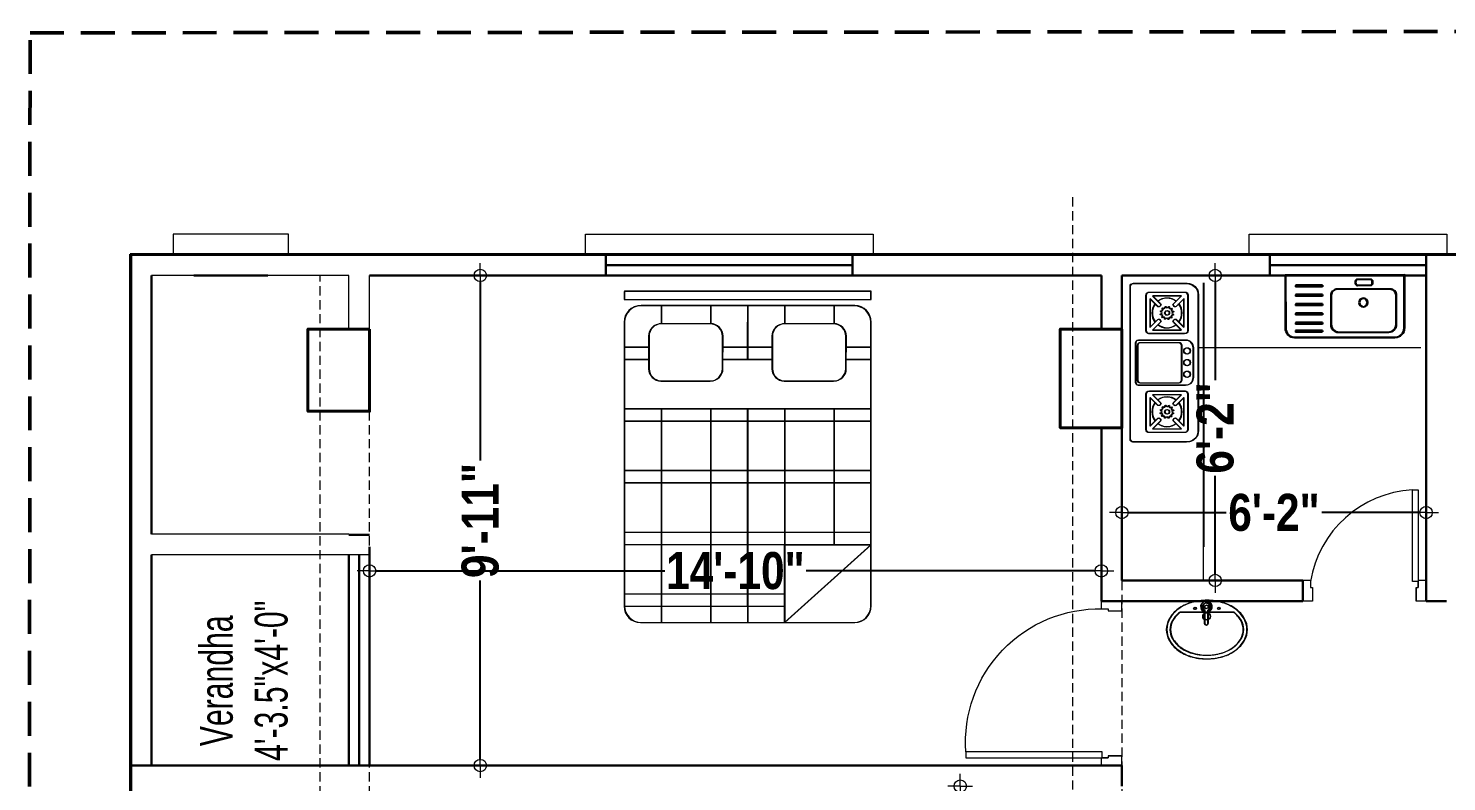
# Model space of a CAD drawing. Header units: inches. Extents: x 64086 to 138972, y -13497 to 16809.
# Drawn here: x 68330.4 to 68675.4, y -4303.7 to -4120.6 of the extents above; entities that cross this region are included whole.
import ezdxf

# ---------------------------------------------------------------- set-up
doc = ezdxf.new("R2010")
doc.units = ezdxf.units.IN
doc.header["$LTSCALE"] = 0.5
doc.header["$MEASUREMENT"] = 0
doc.header["$PDMODE"] = 2
doc.linetypes.add('DASHED', pattern=[0.75, 0.5, -0.25])
doc.layers.get('0').update_dxf_attribs({"lineweight": 13})
for name, color, linetype, lineweight in [('BEAM 2', 87, 'Continuous', 15), ('Boundary', 6, 'DASHED', 50), ('Column', 1, 'Continuous', 40), ('DIM', 5, 'Continuous', 13), ('DOOR', 30, 'Continuous', 20), ('e-tv+tel', 5, 'Continuous', 25), ('eq1', 113, 'Continuous', 25), ('f2', 94, 'Continuous', 25), ('fur', 42, 'Continuous', 15), ('FURNITUER', 45, 'Continuous', 15), ('P-BASIN1', 6, 'Continuous', 15), ('railing', 30, 'Continuous', 15), ('Raling', 35, 'Continuous', 20), ('Text-2', 7, 'Continuous', 18), ('TEXT-IN', 7, 'Continuous', 15), ('WALL', 7, 'Continuous', 30), ('Wall_20', 253, 'Continuous', 20)]:
    doc.layers.add(name, color=color, linetype=linetype, lineweight=lineweight)
doc.layers.add('FURNITURE', color=157, linetype='Continuous')
doc.styles.get("Standard").update_dxf_attribs({"font": 'ARIALNB.TTF'})
doc.styles.add('STYLE1', font='ARIALN.TTF', dxfattribs={"width": 0.8})
doc.dimstyles.new('Column Dim', dxfattribs={"dimtxt": 9, "dimasz": 1.5, "dimexe": 13.25, "dimexo": 11, "dimgap": 1, "dimtad": 0, "dimdec": 1, "dimzin": 0, "dimdsep": 46, "dimlunit": 4, "dimtxsty": 'Standard', "dimblk": 'DIM', "dimcen": 0, "dimse1": 1, "dimse2": 1, "dimclrd": 5, "dimclre": 5, "dimclrt": 7, "dimadec": 0, "dimazin": 0, "dimtfac": 1, "dimtdec": 1, "dimtofl": 0, "dimtmove": 2, "dimatfit": 3, "dimldrblk": 'DIM', "dimfxl": 1, "dimtolj": 1, "dimtzin": 0, "dimarcsym": 0})

# ---------------------------------------------------------------- blocks, each defined once
blk = doc.blocks.new('toilet d')
at = {"layer": 'railing'}
for p, q in [((98951.72, -21113.88), (98951.72, -21091.64)), ((98951.72, -21091.64), (98953.15, -21091.64)), ((98953.15, -21091.64), (98953.15, -21113.88)), ((98925.06, -21118.64), (98925.06, -21113.64)), ((98927, -21113.64), (98925.06, -21113.64)), ((98926.96, -21113.88), (98926.96, -21115.31)), ((98926.96, -21113.88), (98926.96, -21115.31)), ((98953.15, -21113.88), (98951.72, -21113.88)), ((98955.06, -21113.64), (98953.15, -21113.64)), ((98953.15, -21113.88), (98953.15, -21115.31)), ((98953.15, -21115.31), (98953.15, -21113.88)), ((98955.06, -21113.64), (98955.06, -21118.64)), ((98927.44, -21118.64), (98925.06, -21118.64)), ((98926.96, -21115.31), (98927.44, -21115.31)), ((98927.44, -21115.31), (98927.44, -21118.64)), ((98927.44, -21115.31), (98927.44, -21118.64)), ((98952.68, -21115.31), (98952.68, -21118.64)), ((98952.68, -21118.64), (98952.68, -21115.31)), ((98952.68, -21115.31), (98953.15, -21115.31)), ((98955.06, -21118.64), (98952.68, -21118.64))]:
    blk.add_line(p, q, dxfattribs=at)
blk.add_arc((98953.17, -21118.15), 26.55, 93.112, 170.7406, dxfattribs=at)
blk = doc.blocks.new('door-3')
at = {"layer": 'railing'}
for p, q in [((98873.42, -21113.88), (98873.42, -21080.69)), ((98873.42, -21080.69), (98874.85, -21080.69)), ((98874.85, -21080.69), (98874.85, -21113.88)), ((98836.75, -21118.64), (98836.75, -21113.64)), ((98838.65, -21113.64), (98836.75, -21113.64)), ((98838.66, -21113.88), (98838.66, -21115.31)), ((98838.66, -21113.88), (98838.66, -21115.31)), ((98874.85, -21113.88), (98873.42, -21113.88)), ((98876.75, -21113.64), (98874.85, -21113.64)), ((98874.85, -21113.88), (98874.85, -21115.31)), ((98874.85, -21115.31), (98874.85, -21113.88)), ((98876.75, -21113.64), (98876.75, -21118.64)), ((98839.13, -21118.64), (98836.75, -21118.64)), ((98838.66, -21115.31), (98839.13, -21115.31)), ((98839.13, -21115.31), (98839.13, -21118.64)), ((98839.13, -21115.31), (98839.13, -21118.64)), ((98874.37, -21115.31), (98874.37, -21118.64)), ((98874.37, -21118.64), (98874.37, -21115.31)), ((98874.37, -21115.31), (98874.85, -21115.31)), ((98876.75, -21118.64), (98874.37, -21118.64))]:
    blk.add_line(p, q, dxfattribs=at)
blk.add_arc((98871.12, -21113.08), 32.47, 85.9343, 181.4162, dxfattribs=at)
blk = doc.blocks.new('BURNER')
at = {"layer": 'fur'}
for points in [[(-21, -15), (-21, -0.75, -0.414214), (-20.25, 0), (20.25, 0, -0.414214), (21, -0.75), (21, -15, -0.414214), (18, -18), (-18, -18, -0.414214)], [(-5.9, -2.13), (-5.9, -14.72, 0.414214), (-3.9, -16.72), (3.94, -16.72, 0.414214), (5.94, -14.72), (5.94, -2.13, 0.414214), (5.19, -1.38), (-5.15, -1.38, 0.414214)], [(-5.32, -2.63), (-5.32, -12.88, 0.414214), (-4.57, -13.63), (4.53, -13.63, 0.414214), (5.28, -12.88), (5.28, -2.63, 0.414214), (4.53, -1.88), (-4.57, -1.88, 0.414214)], [(-18.5, -14.47), (-18.5, -4.97, -0.414214), (-17.75, -4.22), (-8.25, -4.22, -0.414214), (-7.5, -4.97), (-7.5, -14.47, -0.414214), (-8.25, -15.22), (-17.75, -15.22, -0.414214)], [(-17.5, -5.93), (-17.5, -13.51), (-15.47, -11.48, -0.414214), (-14.91, -11.48), (-14.76, -11.62, -0.414214), (-14.76, -12.19), (-16.79, -14.22), (-9.21, -14.22), (-11.24, -12.19, -0.414214), (-11.24, -11.62), (-11.1, -11.48, -0.414214), (-10.53, -11.48), (-8.5, -13.51), (-8.5, -5.93), (-10.53, -7.96, -0.414214), (-11.1, -7.96), (-11.24, -7.81, -0.414214), (-11.24, -7.25), (-9.21, -5.22), (-16.79, -5.22), (-14.76, -7.25, -0.414214), (-14.76, -7.81), (-14.91, -7.96, -0.414214), (-15.47, -7.96)], [(7.67, -14.47), (7.67, -4.97, -0.414214), (8.42, -4.22), (17.92, -4.22, -0.414214), (18.67, -4.97), (18.67, -14.47, -0.414214), (17.92, -15.22), (8.42, -15.22, -0.414214)], [(8.67, -5.93), (8.67, -13.51), (10.7, -11.48, -0.414214), (11.26, -11.48), (11.4, -11.62, -0.414214), (11.4, -12.19), (9.37, -14.22), (16.96, -14.22), (14.93, -12.19, -0.414214), (14.93, -11.62), (15.07, -11.48, -0.414214), (15.64, -11.48), (17.67, -13.51), (17.67, -5.93), (15.64, -7.96, -0.414214), (15.07, -7.96), (14.93, -7.81, -0.414214), (14.93, -7.25), (16.96, -5.22), (9.37, -5.22), (11.4, -7.25, -0.414214), (11.4, -7.81), (11.26, -7.96, -0.414214), (10.7, -7.96)], [(-13.5, -8.05, -0.029973), (-13.29, -8, 0.921201), (-12.6, -8.03, -0.029973), (-12.4, -8.09, 0.921201), (-11.8, -8.46, -0.029973), (-11.66, -8.61, 0.921201), (-11.33, -9.22, -0.029973), (-11.29, -9.43, 0.921201), (-11.31, -10.12, -0.029973), (-11.37, -10.32, 0.921201), (-11.74, -10.91, -0.029973), (-11.89, -11.06, 0.921201), (-12.51, -11.39, -0.029973), (-12.71, -11.43, 0.921201), (-13.4, -11.41, -0.029973), (-13.6, -11.35, 0.921201), (-14.2, -10.98, -0.029973), (-14.34, -10.83, 0.921201), (-14.67, -10.21, -0.029973), (-14.71, -10.01, 0.921201), (-14.69, -9.31, -0.029973), (-14.63, -9.11, 0.921201), (-14.26, -8.52, -0.029973), (-14.11, -8.38, 0.921201)], [(12.67, -8.05, -0.029973), (12.87, -8, 0.921201), (13.57, -8.03, -0.029973), (13.77, -8.09, 0.921201), (14.36, -8.46, -0.029973), (14.51, -8.61, 0.921201), (14.83, -9.22, -0.029973), (14.88, -9.43, 0.921201), (14.86, -10.12, -0.029973), (14.8, -10.32, 0.921201), (14.43, -10.91, -0.029973), (14.28, -11.06, 0.921201), (13.66, -11.39, -0.029973), (13.46, -11.43, 0.921201), (12.76, -11.41, -0.029973), (12.56, -11.35, 0.921201), (11.97, -10.98, -0.029973), (11.83, -10.83, 0.921201), (11.5, -10.21, -0.029973), (11.45, -10.01, 0.921201), (11.48, -9.31, -0.029973), (11.54, -9.11, 0.921201), (11.91, -8.52, -0.029973), (12.06, -8.38, 0.921201)]]:
    blk.add_lwpolyline(points, format="xyb", close=True, dxfattribs=at)
for centre, radius in [((-13.01, -9.75), 0.597), ((13.19, -9.75), 0.597), ((-3.07, -15.05), 0.834), ((0.02, -15.05), 0.834), ((3.11, -15.05), 0.834)]:
    blk.add_circle(centre, radius, dxfattribs=at)
for centre, start, end in [((-13, -9.72), 142.3105, 217.6895), ((-13, -9.72), 52.3105, 127.6895), ((-13, -9.72), 322.3105, 37.6895), ((13.17, -9.72), 142.3105, 217.6895), ((13.17, -9.72), 52.3105, 127.6895), ((13.17, -9.72), 322.3105, 37.6895), ((-13, -9.72), 232.3105, 307.6895), ((13.17, -9.72), 232.3105, 307.6895)]:
    blk.add_arc(centre, 3.93, start, end, dxfattribs=at)
blk = doc.blocks.new('RFG')
at = {"layer": 'eq1'}
for p, q in [((58975.63, -1234.82), (58975.16, -1234.82)), ((58978, -1234.82), (58977.52, -1234.82)), ((58980.84, -1234.82), (58980.36, -1234.82)), ((58983.67, -1234.82), (58983.2, -1234.82)), ((58986.51, -1234.82), (58986.04, -1234.82)), ((58989.35, -1234.82), (58988.88, -1234.82)), ((58975.63, -1242.84), (58975.16, -1242.84)), ((58978, -1242.84), (58977.52, -1242.84)), ((58980.84, -1242.84), (58980.36, -1242.84)), ((58983.67, -1242.84), (58983.2, -1242.84)), ((58986.51, -1242.84), (58986.04, -1242.84)), ((58989.35, -1242.84), (58988.88, -1242.84))]:
    blk.add_line(p, q, dxfattribs=at)
for points in [[(58976.37, -1209.78), (58992.47, -1209.78), (58992.45, -1245.97), (58976.37, -1245.97, -0.414214), (58973.53, -1243.14), (58973.53, -1212.62, -0.414214)], [(58988.15, -1221.65), (58988.15, -1230.22, -0.414214), (58986.26, -1232.11), (58977.49, -1232.11, -0.414214), (58975.12, -1229.74), (58975.12, -1214.61, -0.414214), (58977.49, -1212.24), (58986.26, -1212.24, -0.414214), (58988.15, -1214.13)], [(58990.06, -1219.46), (58990.42, -1219.46, -0.414214), (58991.13, -1220.17), (58991.13, -1223.99, -0.414214), (58990.42, -1224.7), (58990.06, -1224.7, -0.414214), (58989.35, -1223.99), (58989.35, -1220.17, -0.414214)]]:
    blk.add_lwpolyline(points, format="xyb", close=True, dxfattribs=at)
for points in [[(58975.16, -1234.82), (58975.16, -1242.84)], [(58975.63, -1234.82), (58975.63, -1242.84)], [(58977.52, -1234.82), (58977.52, -1242.84)], [(58978, -1234.82), (58978, -1242.84)], [(58980.36, -1234.82), (58980.36, -1242.84)], [(58980.84, -1234.82), (58980.84, -1242.84)], [(58983.2, -1234.82), (58983.2, -1242.84)], [(58983.67, -1234.82), (58983.67, -1242.84)], [(58986.04, -1234.82), (58986.04, -1242.84)], [(58986.51, -1234.82), (58986.51, -1242.84)], [(58988.88, -1234.82), (58988.88, -1242.84)], [(58989.35, -1234.82), (58989.35, -1242.84)]]:
    blk.add_lwpolyline(points, dxfattribs=at)
blk.add_circle((58984.09, -1222.25), 1.28, dxfattribs=at)
blk = doc.blocks.new('p-basin11')
at = {"lineweight": 13}
for p, q in [((-0.49, 4.45), (-0.49, 0.85)), ((0.5, 0.86), (0.5, 4.45)), ((-7.44, 1.49), (7.15, 1.49))]:
    blk.add_line(p, q, dxfattribs=at)
for centre, radius in [((-3.35, 0.44), 0.298), ((-0.08, 2.58), 0.99), ((0, 0), 0.495), ((3.06, 0.44), 0.298)]:
    blk.add_circle(centre, radius, dxfattribs=at)
for centre, radius, start, end in [((-2.77, 4.78), 8.63, 126.0274, 150.3366), ((-1.18, 2.6), 11.33, 106.7647, 126.0274), ((-1.18, 2.6), 10.34, 106.7647, 126.0274), ((-1.18, 2.6), 10.34, 106.7647, 126.0274), ((-0.15, -0.85), 14.92, 90, 106.7647), ((-0.15, -0.85), 13.93, 90, 106.7647), ((-0.15, -0.85), 13.93, 90, 106.7647), ((-0.15, -0.85), 14.92, 73.2353, 90), ((-0.15, -0.85), 13.93, 73.2353, 90), ((-0.15, -0.85), 13.93, 73.2353, 90), ((0.89, 2.6), 10.34, 53.9726, 73.2353), ((0.89, 2.6), 10.34, 53.9726, 73.2353), ((0.89, 2.6), 11.33, 53.9726, 73.2353), ((2.48, 4.78), 8.63, 29.6634, 53.9726), ((-5.2, 6.16), 5.84, 150.3366, 180), ((-5.2, 6.16), 4.85, 150.3366, 180), ((-5.2, 6.16), 4.85, 150.3366, 180), ((-2.77, 4.78), 7.64, 126.0274, 150.3366), ((-2.77, 4.78), 7.64, 126.0274, 150.3366), ((2.48, 4.78), 7.64, 29.6634, 53.9726), ((4.9, 6.16), 4.85, 0, 29.6634), ((4.9, 6.16), 4.85, 360, 29.6634), ((4.9, 6.16), 5.84, 0, 29.6634), ((-5.2, 6.16), 5.84, 180, 209.6634), ((-5.2, 6.16), 4.85, 180, 209.6634), ((0, 4.45), 0.495, 0, 180), ((4.9, 6.16), 4.85, 330.3366, 0), ((4.9, 6.16), 5.84, 330.3366, 0), ((-2.77, 7.54), 8.63, 209.6634, 233.9726), ((-2.77, 7.54), 7.64, 209.6634, 232.3), ((-1.18, 9.72), 11.33, 233.9726, 253.2353), ((0, 0), 1.48, 109.6514, 70.3603), ((0, 0), 0.99, 120.3431, 59.7554), ((0.89, 9.72), 11.33, 286.7647, 306.0274), ((2.48, 7.54), 7.64, 307.7, 330.3366), ((2.48, 7.54), 8.63, 306.0274, 330.3366), ((-0.15, 13.16), 14.92, 253.2353, 270), ((-0.15, 13.16), 14.92, 270, 286.7647)]:
    blk.add_arc(centre, radius, start, end, dxfattribs=at)
blk = doc.blocks.new('lilklkl')
at = {"color": 23}
for p, q in [((19201.27, -4998.29), (19141.27, -4998.29)), ((19141.27, -4998.29), (19141.27, -5000.29)), ((19201.27, -5000.29), (19201.27, -4998.29)), ((19141.27, -5000.29), (19201.27, -5000.29)), ((19167.27, -5001.79), (19145.27, -5001.79)), ((19197.27, -5001.79), (19162.27, -5001.79)), ((19171.27, -5001.79), (19171.27, -5014.9)), ((19141.27, -5005.79), (19141.27, -5074.79)), ((19171.27, -5014.9), (19171.27, -5005.79)), ((19201.27, -5074.79), (19201.27, -5005.79)), ((19171.27, -5074.79), (19171.27, -5026.9)), ((19171.27, -5026.9), (19171.27, -5078.79)), ((19145.27, -5078.79), (19175.27, -5078.79)), ((19175.27, -5078.79), (19197.27, -5078.79))]:
    blk.add_line(p, q, dxfattribs=at)
at = {"color": 33}
for p, q in [((19150.27, -5001.79), (19150.27, -5006.19)), ((19162.27, -5001.79), (19162.27, -5006.19)), ((19180.27, -5001.79), (19180.27, -5006.19)), ((19192.27, -5001.79), (19192.27, -5006.19)), ((19147.23, -5011.9), (19141.27, -5011.9)), ((19171.27, -5011.9), (19165.21, -5011.9)), ((19177.23, -5011.9), (19171.27, -5011.9)), ((19201.27, -5011.9), (19195.21, -5011.9)), ((19147.24, -5014.9), (19141.27, -5014.9)), ((19171.27, -5014.9), (19165.2, -5014.9)), ((19177.24, -5014.9), (19171.27, -5014.9)), ((19201.27, -5014.9), (19195.2, -5014.9)), ((19171.27, -5026.9), (19141.27, -5026.9)), ((19150.27, -5026.9), (19150.27, -5078.79)), ((19162.27, -5026.9), (19162.27, -5078.79)), ((19201.27, -5026.9), (19171.27, -5026.9)), ((19180.27, -5026.9), (19180.27, -5078.79)), ((19192.27, -5026.9), (19192.27, -5059.9)), ((19171.27, -5029.9), (19141.27, -5029.9)), ((19201.27, -5029.9), (19171.27, -5029.9)), ((19171.27, -5041.9), (19141.27, -5041.9)), ((19201.27, -5041.9), (19171.27, -5041.9)), ((19171.27, -5044.9), (19141.27, -5044.9)), ((19201.27, -5044.9), (19171.27, -5044.9)), ((19171.27, -5056.9), (19141.27, -5056.9)), ((19201.27, -5056.9), (19171.27, -5056.9)), ((19171.27, -5059.9), (19141.27, -5059.9)), ((19201.27, -5059.9), (19171.27, -5059.9)), ((19171.27, -5071.9), (19141.27, -5071.9)), ((19180.27, -5071.9), (19171.27, -5071.9)), ((19171.27, -5074.9), (19141.27, -5074.9)), ((19180.27, -5074.9), (19171.27, -5074.9))]:
    blk.add_line(p, q, dxfattribs=at)
at = {"color": 40}
for p, q in [((19162.21, -5006.19), (19150.23, -5006.19)), ((19192.21, -5006.19), (19180.23, -5006.19)), ((19147.23, -5009.2), (19147.24, -5017.1)), ((19165.2, -5017.09), (19165.21, -5009.2)), ((19177.23, -5009.2), (19177.24, -5017.1)), ((19195.2, -5017.09), (19195.21, -5009.2)), ((19150.24, -5020.09), (19162.2, -5020.09)), ((19180.24, -5020.09), (19192.2, -5020.09))]:
    blk.add_line(p, q, dxfattribs=at)
at = {"color": 23}
for centre, start, end in [((19145.27, -5005.79), 90, 180), ((19197.27, -5005.79), 0, 90), ((19145.27, -5074.79), 180, 270), ((19197.27, -5074.79), 270, 0)]:
    blk.add_arc(centre, 4, start, end, dxfattribs=at)
at = {"color": 40}
for centre, start, end in [((19150.23, -5009.19), 90, 180.1414), ((19162.21, -5009.19), 359.8975, 90), ((19180.23, -5009.19), 90, 180.1414), ((19192.21, -5009.19), 359.8975, 90), ((19150.24, -5017.09), 180.1414, 270), ((19162.2, -5017.09), 270, 359.8975), ((19180.24, -5017.09), 180.1414, 270), ((19192.2, -5017.09), 270, 359.8975)]:
    blk.add_arc(centre, 3, start, end, dxfattribs=at)
at = {"layer": 'DOOR'}
for p, q in [((19201.27, -5059.9), (19180.27, -5078.79)), ((19180.27, -5078.79), (19180.27, -5059.9)), ((19180.27, -5059.9), (19201.27, -5059.9))]:
    blk.add_line(p, q, dxfattribs=at)
blk = doc.blocks.new('A$C32C23EB6')
at = {"layer": 'fur'}
blk.add_blockref('lilklkl', (-19141.27, 5078.79), dxfattribs=at)
blk = doc.blocks.new('DIM')
at = {"layer": 'DIM'}
for q in [(-2, 0), (0, 2), (0, -2), (2, 0)]:
    blk.add_line((0, 0), q, dxfattribs=at)
blk.add_circle((0, 0), 1, dxfattribs=at)
blk = doc.blocks.new('*D521')
at = {"layer": 'Defpoints', "color": 0, "lineweight": 30, "ltscale": 15, "transparency": 16777216}
for p in [(68557.12, -4304.84), (68557.12, -4424.02), (68557.12, -4424.02)]:
    blk.add_point(p, dxfattribs=at)
at = {"layer": 'FURNITUER', "color": 5, "lineweight": -2, "ltscale": 15, "transparency": 16777216}
for p, q in [((68557.12, -4306.34), (68557.12, -4349.86)), ((68557.12, -4422.52), (68557.12, -4379))]:
    blk.add_line(p, q, dxfattribs=at)
at = {"layer": 'FURNITUER', "color": 5, "lineweight": -2, "ltscale": 15, "transparency": 16777216, "xscale": 1.5, "yscale": 1.5, "zscale": 1.5}
for p, rotation in [((68557.12, -4304.84), 90), ((68557.12, -4424.02), 270)]:
    blk.add_blockref('DIM', p, dxfattribs=dict(at, rotation=rotation))
at = {"layer": 'FURNITUER', "color": 7, "lineweight": 30, "ltscale": 15, "transparency": 16777216, "insert": (68557.12, -4364.43), "char_height": 9, "attachment_point": 5, "rotation": 90}
blk.add_mtext('\\A1;9\'-11"', dxfattribs=at)
blk = doc.blocks.new('*D523')
at = {"layer": 'Defpoints', "color": 0, "lineweight": 30, "ltscale": 15, "transparency": 16777216}
for p in [(68442.17, -4180.69), (68440.37, -4299.84), (68442.17, -4299.84)]:
    blk.add_point(p, dxfattribs=at)
at = {"layer": 'FURNITUER', "color": 5, "lineweight": -2, "ltscale": 15, "transparency": 16777216}
for p, q in [((68440.37, -4182.19), (68440.37, -4225.7)), ((68440.37, -4298.34), (68440.37, -4254.83))]:
    blk.add_line(p, q, dxfattribs=at)
at = {"layer": 'FURNITUER', "color": 5, "lineweight": -2, "ltscale": 15, "transparency": 16777216, "xscale": 1.5, "yscale": 1.5, "zscale": 1.5}
for p, rotation in [((68440.37, -4180.69), 90), ((68440.37, -4299.84), 270)]:
    blk.add_blockref('DIM', p, dxfattribs=dict(at, rotation=rotation))
at = {"layer": 'FURNITUER', "color": 7, "lineweight": 30, "ltscale": 15, "transparency": 16777216, "insert": (68440.37, -4240.26), "char_height": 9, "attachment_point": 5, "rotation": 90}
blk.add_mtext('\\A1;9\'-11"', dxfattribs=at)
blk = doc.blocks.new('*D524')
at = {"layer": 'Defpoints', "color": 0, "lineweight": 30, "ltscale": 15, "transparency": 16777216}
for p in [(68413.42, -4243.71), (68591.42, -4243.06), (68413.42, -4252.5)]:
    blk.add_point(p, dxfattribs=at)
at = {"layer": 'FURNITUER', "color": 5, "lineweight": -2, "ltscale": 15, "transparency": 16777216}
for p, q in [((68414.92, -4252.5), (68485.23, -4252.5)), ((68589.92, -4252.5), (68519.61, -4252.5))]:
    blk.add_line(p, q, dxfattribs=at)
at = {"layer": 'FURNITUER', "color": 5, "lineweight": -2, "ltscale": 15, "transparency": 16777216, "xscale": 1.5, "yscale": 1.5, "zscale": 1.5, "rotation": 180}
blk.add_blockref('DIM', (68413.42, -4252.5), dxfattribs=at)
at = {"layer": 'FURNITUER', "color": 5, "lineweight": -2, "ltscale": 15, "transparency": 16777216, "xscale": 1.5, "yscale": 1.5, "zscale": 1.5}
blk.add_blockref('DIM', (68591.42, -4252.5), dxfattribs=at)
at = {"layer": 'FURNITUER', "color": 7, "lineweight": 30, "ltscale": 15, "transparency": 16777216, "insert": (68502.42, -4252.5), "char_height": 9, "attachment_point": 5}
blk.add_mtext('\\A1;14\'-10"', dxfattribs=at)
blk = doc.blocks.new('*D525')
at = {"layer": 'Defpoints', "color": 0, "lineweight": 30, "ltscale": 15, "transparency": 16777216}
for p in [(68596.42, -4236.27), (68670.41, -4236.27), (68670.41, -4238.34)]:
    blk.add_point(p, dxfattribs=at)
at = {"layer": 'FURNITUER', "color": 5, "lineweight": -2, "ltscale": 15, "transparency": 16777216}
for p, q in [((68597.92, -4238.34), (68621.77, -4238.34)), ((68668.91, -4238.34), (68645.06, -4238.34))]:
    blk.add_line(p, q, dxfattribs=at)
at = {"layer": 'FURNITUER', "color": 5, "lineweight": -2, "ltscale": 15, "transparency": 16777216, "xscale": 1.5, "yscale": 1.5, "zscale": 1.5, "rotation": 180}
blk.add_blockref('DIM', (68596.42, -4238.34), dxfattribs=at)
at = {"layer": 'FURNITUER', "color": 5, "lineweight": -2, "ltscale": 15, "transparency": 16777216, "xscale": 1.5, "yscale": 1.5, "zscale": 1.5}
blk.add_blockref('DIM', (68670.41, -4238.34), dxfattribs=at)
at = {"layer": 'FURNITUER', "color": 7, "lineweight": 30, "ltscale": 15, "transparency": 16777216, "insert": (68633.41, -4238.34), "char_height": 9, "attachment_point": 5}
blk.add_mtext('\\A1;6\'-2"', dxfattribs=at)
blk = doc.blocks.new('*D526')
at = {"layer": 'Defpoints', "color": 0, "lineweight": 30, "ltscale": 15, "transparency": 16777216}
for p in [(68619.13, -4180.69), (68621.83, -4180.69), (68621.83, -4254.84)]:
    blk.add_point(p, dxfattribs=at)
at = {"layer": 'FURNITUER', "color": 5, "lineweight": -2, "ltscale": 15, "transparency": 16777216}
for p, q in [((68619.13, -4182.19), (68619.13, -4206.12)), ((68619.13, -4253.34), (68619.13, -4229.41))]:
    blk.add_line(p, q, dxfattribs=at)
at = {"layer": 'FURNITUER', "color": 5, "lineweight": -2, "ltscale": 15, "transparency": 16777216, "xscale": 1.5, "yscale": 1.5, "zscale": 1.5}
for p, rotation in [((68619.13, -4180.69), 90), ((68619.13, -4254.84), 270)]:
    blk.add_blockref('DIM', p, dxfattribs=dict(at, rotation=rotation))
at = {"layer": 'FURNITUER', "color": 7, "lineweight": 30, "ltscale": 15, "transparency": 16777216, "insert": (68619.13, -4217.76), "char_height": 9, "attachment_point": 5, "rotation": 90}
blk.add_mtext('\\A1;6\'-2"', dxfattribs=at)

msp = doc.modelspace()

# ---------------------------------------------------------------- linework, layer by layer
at = {"layer": 'BEAM 2', "linetype": 'DASHED', "ltscale": 9}
for p, q in [((68584.42, -4161.68), (68584.42, -4681.7)), ((69421.42, -4175.68), (68355.42, -4175.68)), ((68401.42, -4175.68), (69421.42, -4175.68)), ((68401.42, -4175.69), (68401.42, -4175.68)), ((68413.42, -4175.69), (68413.42, -4175.68)), ((68596.42, -4175.68), (68596.42, -4175.69)), ((68401.42, -4681.7), (68401.42, -4180.69)), ((68413.42, -4681.7), (68413.42, -4180.69)), ((68596.42, -4180.69), (68596.42, -4600.52))]:
    msp.add_line(p, q, dxfattribs=at)
at = {"layer": 'Boundary', "color": 1, "ltscale": 33}
msp.add_lwpolyline([(69530.85, -4120.63), (69674.44, -4725.62), (68330.44, -4725.71), (68330.85, -4121.71), (69530.85, -4120.63)], dxfattribs=at)
at = {"layer": 'Column'}
for points in [[(68413.42, -4193.71), (68398.42, -4193.71), (68398.42, -4213.71), (68413.42, -4213.71)], [(68596.42, -4193.71), (68581.42, -4193.71), (68581.42, -4217.71), (68596.42, -4217.71)], [(68596.42, -4193.71), (68581.42, -4193.71), (68581.42, -4217.71), (68596.42, -4217.71)]]:
    msp.add_lwpolyline(points, close=True, dxfattribs=at)
at = {"layer": 'e-tv+tel', "lineweight": 30}
for p, q in [((68388.68, -4175.68), (68370.68, -4175.67)), ((68632.41, -4175.69), (68670.41, -4175.69)), ((68388.67, -4180.68), (68370.67, -4180.67)), ((68470.92, -4178.19), (68530.92, -4178.19)), ((68632.41, -4178.19), (68670.41, -4178.19)), ((68632.41, -4180.69), (68670.41, -4180.69)), ((68408.42, -4248.59), (68408.42, -4299.84)), ((68410.92, -4248.59), (68410.92, -4299.84)), ((68413.42, -4246.69), (68413.42, -4299.84))]:
    msp.add_line(p, q, dxfattribs=at)
msp.add_lwpolyline([(68470.92, -4180.69), (68530.92, -4180.69), (68530.92, -4175.69), (68470.92, -4175.69)], close=True, dxfattribs=at)
at = {"layer": 'FURNITUER', "lineweight": 30, "ltscale": 15}
msp.add_lwpolyline([(68355.22, -4175.51), (68855.57, -4175.52), (68855.57, -4306.92), (68949.17, -4306.92), (68949.17, -4472.89), (68865.4, -4472.89), (68865.4, -4426.95), (68593.45, -4426.95), (68593.45, -4426.05), (68446.75, -4426.05), (68446.75, -4420.37), (68355.22, -4420.35), (68355.24, -4175.51)], dxfattribs=at)
at = {"layer": 'Raling', "lineweight": 30}
for p, q in [((68355.22, -4175.51), (68355.22, -4208.54)), ((68355.36, -4175.48), (68355.36, -4208.5)), ((68355.42, -4175.68), (68355.42, -4208.71)), ((68410.22, -4175.52), (68410.22, -4175.51)), ((68410.36, -4175.48), (68410.36, -4175.48)), ((68410.42, -4175.69), (68410.42, -4175.68)), ((68413.22, -4175.52), (68413.22, -4175.51)), ((68413.36, -4175.48), (68413.36, -4175.48)), ((68413.42, -4175.69), (68413.42, -4175.68))]:
    msp.add_line(p, q, dxfattribs=at)
at = {"layer": 'Raling'}
for p, q in [((68616.22, -4182.52), (68616.22, -4254.84)), ((68616.36, -4182.48), (68616.36, -4246.63))]:
    msp.add_line(p, q, dxfattribs=at)
for points in [[(68669.03, -4198.29), (68615.04, -4198.29)], [(68669.17, -4198.25), (68615.18, -4198.25)]]:
    msp.add_lwpolyline(points, dxfattribs=at)
at = {"layer": 'TEXT-IN', "ltscale": 15}
for p, q in [((68355.42, -4208.71), (68355.42, -4175.68)), ((68408.42, -4175.69), (68355.42, -4175.68)), ((68408.42, -4175.69), (68355.42, -4175.68)), ((68408.42, -4175.69), (68408.42, -4175.68)), ((68413.42, -4175.69), (68413.42, -4175.68)), ((68355.42, -4180.68), (68355.42, -4180.68)), ((68408.42, -4180.69), (68360.42, -4180.68)), ((68408.42, -4193.71), (68408.42, -4180.69)), ((68413.42, -4193.71), (68413.42, -4180.69)), ((68355.42, -4241.68), (68355.41, -4241.68)), ((68408.41, -4243.59), (68360.42, -4243.59)), ((68355.42, -4246.68), (68355.41, -4246.68)), ((68355.42, -4246.68), (68355.41, -4246.68)), ((68413.42, -4248.59), (68360.42, -4248.59))]:
    msp.add_line(p, q, dxfattribs=at)
at = {"layer": 'TEXT-IN'}
msp.add_lwpolyline([(68388.68, -4175.67), (68393.68, -4175.67), (68393.68, -4170.67), (68365.67, -4170.67), (68365.67, -4175.68)], dxfattribs=at)
at = {"layer": 'WALL', "color": 0, "ltscale": 3}
for p, q in [((68360.42, -4175.68), (68360.42, -4175.68)), ((68408.42, -4175.69), (68470.92, -4175.69)), ((68470.92, -4175.69), (68470.92, -4180.69)), ((68530.92, -4175.69), (68632.41, -4175.69)), ((68530.92, -4175.69), (68530.92, -4180.69)), ((68591.42, -4175.68), (68591.42, -4175.69)), ((68596.42, -4175.68), (68596.42, -4175.69)), ((68632.41, -4180.69), (68632.41, -4175.69)), ((68670.41, -4175.68), (68670.41, -4259.84)), ((68670.41, -4175.69), (68705.41, -4175.69)), ((68360.42, -4180.68), (68360.42, -4243.59)), ((68413.42, -4180.69), (68470.92, -4180.69)), ((68530.92, -4180.69), (68591.42, -4180.69)), ((68591.42, -4180.69), (68591.42, -4193.71)), ((68596.42, -4180.69), (68596.42, -4193.71)), ((68596.42, -4180.69), (68632.41, -4180.69)), ((68670.41, -4180.69), (68670.41, -4178.19)), ((68355.42, -4299.84), (68355.42, -4208.71)), ((68591.42, -4217.71), (68591.42, -4259.84)), ((68596.42, -4217.71), (68596.42, -4254.84)), ((68408.42, -4243.71), (68413.42, -4243.71)), ((68360.42, -4248.59), (68360.42, -4299.84)), ((68596.42, -4254.84), (68640.41, -4254.84)), ((68640.41, -4259.84), (68640.41, -4254.84)), ((68591.42, -4259.84), (68596.42, -4259.84)), ((68596.42, -4259.84), (68640.41, -4259.84)), ((68670.41, -4259.84), (68675.41, -4259.84)), ((68355.42, -4281.84), (68355.41, -4281.84)), ((68355.42, -4299.84), (68355.41, -4299.84)), ((68360.42, -4299.84), (68355.41, -4299.84)), ((68355.42, -4304.84), (68355.42, -4299.84)), ((68360.42, -4299.84), (68360.42, -4299.84)), ((68410.92, -4299.84), (68360.42, -4299.84)), ((68360.42, -4299.84), (68360.42, -4299.84)), ((68410.92, -4299.84), (68596.42, -4299.84)), ((68596.42, -4304.84), (68596.42, -4299.84))]:
    msp.add_line(p, q, dxfattribs=at)
at = {"layer": 'WALL', "lineweight": 30, "ltscale": 15}
msp.add_lwpolyline([(68355.42, -4175.68), (69457.22, -4175.68), (69457.22, -4422.17), (69508.58, -4422.17), (69520.64, -4518.69), (69525.43, -4518.71), (69525.36, -4607.5), (69542.42, -4607.5), (69542.42, -4701.71), (68355.42, -4701.71), (68355.42, -4175.68)], dxfattribs=at)
at = {"layer": 'Wall_20'}
for points in [[(68470.92, -4175.69), (68465.92, -4175.69), (68465.92, -4170.69), (68535.92, -4170.69), (68535.92, -4175.69), (68530.92, -4175.69)], [(68632.41, -4175.69), (68627.41, -4175.69), (68627.41, -4170.69), (68670.44, -4170.69), (68675.44, -4170.69), (68675.44, -4175.69)]]:
    msp.add_lwpolyline(points, dxfattribs=at)

# ---------------------------------------------------------------- block references
at = {"layer": 'f2', "xscale": -0.7999999999884141, "yscale": 0.7999999999883585, "zscale": 0.8, "rotation": 270.0336442739793}
for p in [(69660.6, -51373.99), (69660.74, -51373.96)]:
    msp.add_blockref('RFG', p, dxfattribs=at)
at = {"layer": 'fur', "xscale": 0.9180270000360906, "yscale": 0.9180270000360906, "zscale": 0.9180270000360906, "rotation": 90}
for p in [(68598.4, -4201.92), (68598.54, -4201.88)]:
    msp.add_blockref('BURNER', p, dxfattribs=at)
at = {"layer": 'FURNITURE'}
for p in [(68475.32, -4265.06), (68475.46, -4265.03)]:
    msp.add_blockref('A$C32C23EB6', p, dxfattribs=at)
at = {"layer": 'P-BASIN1', "xscale": 0.9000000000232831, "yscale": 0.8999999999941792, "zscale": 0.8999999999999773, "rotation": 180}
for p in [(68616.89, -4261.26), (68617.03, -4261.22)]:
    msp.add_blockref('p-basin11', p, dxfattribs=at)
at = {"layer": 'railing'}
msp.add_blockref('toilet d', (-30284.65, 16858.8), dxfattribs=at)
at = {"layer": 'railing', "xscale": -1, "rotation": 90}
msp.add_blockref('door-3', (47477.78, 94576.91), dxfattribs=at)

# ---------------------------------------------------------------- texts
at = {"layer": 'Text-2', "insert": (68393.6, -4279.23), "char_height": 8, "width": 52.7533, "attachment_point": 8, "rotation": 90, "style": 'STYLE1'}
msp.add_mtext('Verandha\\P4\'-3.5"x4\'-0"', dxfattribs=at)

# ---------------------------------------------------------------- dimensions: what is measured, and where the dimension line sits
at = {"layer": 'FURNITUER', "lineweight": 30, "ltscale": 15}
for base, p1, p2, picture, middle in [((68440.3691, -4299.8396), (68442.1683, -4180.6873), (68442.1683, -4299.8396), '*D523', (68440.3691, -4240.2635)), ((68619.1279, -4180.6873), (68621.8265, -4254.8396), (68621.8265, -4180.6873), '*D526', (68619.1279, -4217.7635)), ((68557.12, -4424.02), (68557.12, -4304.84), (68557.12, -4424.02), '*D521', (68557.12, -4364.43))]:
    dim = msp.add_linear_dim(base=base, p1=p1, p2=p2, angle=90, dimstyle='Column Dim', override={"dimfxl": 4}, dxfattribs=at)
    dim.commit()
    dim.dimension.update_dxf_attribs({"geometry": picture, "text_midpoint": middle})
for base, p1, p2, picture, middle in [((68670.41, -4238.34), (68596.42, -4236.27), (68670.41, -4236.27), '*D525', (68633.41, -4238.34)), ((68413.42, -4252.5), (68591.42, -4243.06), (68413.42, -4243.71), '*D524', (68502.42, -4252.5))]:
    dim = msp.add_linear_dim(base=base, p1=p1, p2=p2, dimstyle='Column Dim', override={"dimfxl": 4}, dxfattribs=at)
    dim.commit()
    dim.dimension.update_dxf_attribs({"geometry": picture, "text_midpoint": middle})

doc.saveas('drawing.dxf')
